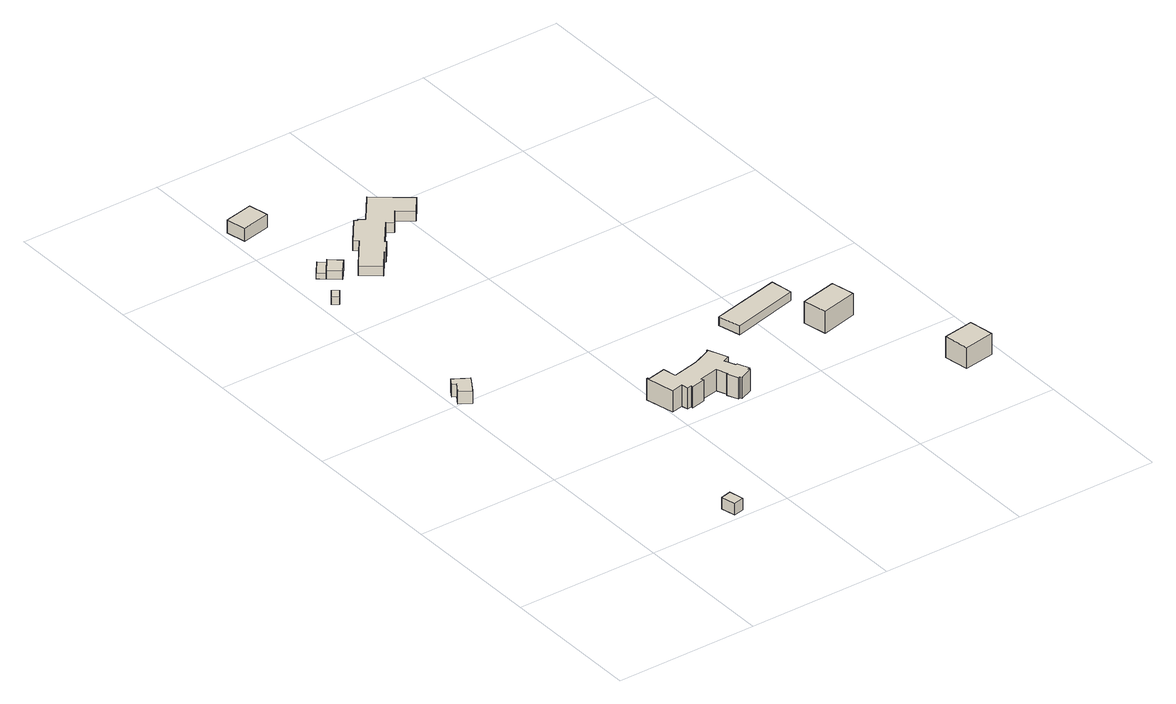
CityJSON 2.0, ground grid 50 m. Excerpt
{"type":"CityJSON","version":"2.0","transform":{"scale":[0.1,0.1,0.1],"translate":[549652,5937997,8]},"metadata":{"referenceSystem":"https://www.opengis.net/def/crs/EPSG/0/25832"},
"CityObjects":{
"building1":{"type":"Building","attributes":{"Gemeindeschluessel":"02200227","Geometrietyp2DReferenz":"3000","BezugspunktDach":"2000","function":"31001_2460","measuredHeight":4.58,"storeysAboveGround":1},"address":[{"country":"Germany","locality":"Hamburg","thoroughfareName":"Lohengrinweg","postcode":"22559"}],"geometry":[{"type":"Solid","lod":"1","boundaries":[[[[0,1,2,3]],[[4,5,6,7]],[[2,4,7,3]],[[1,5,4,2]],[[0,6,5,1]],[[3,7,6,0]]]]}]},
"building2":{"type":"Building","attributes":{"Gemeindeschluessel":"02200227","Geometrietyp2DReferenz":"3000","BezugspunktDach":"2000","function":"31001_1010","measuredHeight":5.54,"storeysAboveGround":1},"address":[{"country":"Germany","locality":"Hamburg","thoroughfareName":"Lohengrinweg","postcode":"22559"}],"geometry":[{"type":"Solid","lod":"1","boundaries":[[[[8,9,10,11,12,13]],[[14,15,16,17,18,19]],[[12,14,19,13]],[[11,15,14,12]],[[10,16,15,11]],[[9,17,16,10]],[[8,18,17,9]],[[13,19,18,8]]]]}]},
"building3":{"type":"Building","attributes":{"Gemeindeschluessel":"02200227","Geometrietyp2DReferenz":"3000","BezugspunktDach":"2000","function":"31001_1010","measuredHeight":2.75,"storeysAboveGround":1},"address":[{"country":"Germany","locality":"Hamburg","thoroughfareName":"Sandmoorweg","postcode":"22559"}],"geometry":[{"type":"Solid","lod":"1","boundaries":[[[[20,21,22,23]],[[24,25,26,27]],[[22,24,27,23]],[[21,25,24,22]],[[20,26,25,21]],[[23,27,26,20]]]]}]},
"building4":{"type":"Building","attributes":{"Gemeindeschluessel":"02200227","Geometrietyp2DReferenz":"3000","BezugspunktDach":"2000","function":"31001_2460","measuredHeight":2.19,"storeysAboveGround":1},"address":[{"country":"Germany","locality":"Hamburg","thoroughfareName":"Sandmoorweg","postcode":"22559"}],"geometry":[{"type":"Solid","lod":"1","boundaries":[[[[28,29,30,31]],[[32,33,34,35]],[[30,32,35,31]],[[29,33,32,30]],[[28,34,33,29]],[[31,35,34,28]]]]}]},
"building5":{"type":"Building","attributes":{"Gemeindeschluessel":"02200227","Geometrietyp2DReferenz":"3000","BezugspunktDach":"2000","function":"31001_2460","measuredHeight":3.61,"storeysAboveGround":1},"address":[{"country":"Germany","locality":"Hamburg","thoroughfareName":"Sandmoorweg","postcode":"22559"}],"geometry":[{"type":"Solid","lod":"1","boundaries":[[[[36,37,30,29]],[[38,39,40,41]],[[30,38,41,29]],[[37,39,38,30]],[[36,40,39,37]],[[29,41,40,36]]]]}]},
"building6":{"type":"Building","attributes":{"Gemeindeschluessel":"02200227","Geometrietyp2DReferenz":"3000","BezugspunktDach":"2000","function":"31001_1010","measuredHeight":5.74,"storeysAboveGround":1},"address":[{"country":"Germany","locality":"Hamburg","thoroughfareNumber":"71","thoroughfareName":"Sandmoorweg","postcode":"22559"}],"geometry":[{"type":"Solid","lod":"1","boundaries":[[[[42,43,44,45]],[[46,47,48,49]],[[44,46,49,45]],[[43,47,46,44]],[[42,48,47,43]],[[45,49,48,42]]]]}]},
"building7":{"type":"Building","attributes":{"Gemeindeschluessel":"02200227","Geometrietyp2DReferenz":"3000","BezugspunktDach":"2000","function":"31001_1010","measuredHeight":10.62,"storeysAboveGround":1},"address":[{"country":"Germany","locality":"Hamburg","thoroughfareNumber":"4","thoroughfareName":"Lohengrinweg","postcode":"22559"}],"geometry":[{"type":"Solid","lod":"1","boundaries":[[[[50,51,52,53,54,55,56,57,58,59,60,61,62,63,64,65,66,67,68,69,70,71,72,73,74,75,76,77,78]],[[79,80,81,82,83,84,85,86,87,88,89,90,91,92,93,94,95,96,97,98,99,100,101,102,103,104,105,106,107]],[[77,79,107,78]],[[76,80,79,77]],[[75,81,80,76]],[[74,82,81,75]],[[73,83,82,74]],[[72,84,83,73]],[[71,85,84,72]],[[70,86,85,71]],[[69,87,86,70]],[[68,88,87,69]],[[67,89,88,68]],[[66,90,89,67]],[[65,91,90,66]],[[64,92,91,65]],[[63,93,92,64]],[[62,94,93,63]],[[61,95,94,62]],[[60,96,95,61]],[[59,97,96,60]],[[58,98,97,59]],[[57,99,98,58]],[[56,100,99,57]],[[55,101,100,56]],[[54,102,101,55]],[[53,103,102,54]],[[52,104,103,53]],[[51,105,104,52]],[[50,106,105,51]],[[78,107,106,50]]]]}]},
"building8":{"type":"Building","attributes":{"Gemeindeschluessel":"02200227","Geometrietyp2DReferenz":"3000","BezugspunktDach":"2000","function":"31001_1010","measuredHeight":4.51,"storeysAboveGround":1},"address":[{"country":"Germany","locality":"Hamburg","thoroughfareNumber":"69","thoroughfareName":"Sandmoorweg","postcode":"22559"}],"geometry":[{"type":"Solid","lod":"1","boundaries":[[[[108,109,110,111,112,113,114,115,116,117,118,119,120,121,122,123,124,125]],[[126,127,128,129,130,131,132,133,134,135,136,137,138,139,140,141,142,143]],[[124,126,143,125]],[[123,127,126,124]],[[122,128,127,123]],[[121,129,128,122]],[[120,130,129,121]],[[119,131,130,120]],[[118,132,131,119]],[[117,133,132,118]],[[116,134,133,117]],[[115,135,134,116]],[[114,136,135,115]],[[113,137,136,114]],[[112,138,137,113]],[[111,139,138,112]],[[110,140,139,111]],[[109,141,140,110]],[[108,142,141,109]],[[125,143,142,108]]]]}]},
"building9":{"type":"Building","attributes":{"Gemeindeschluessel":"02200227","Geometrietyp2DReferenz":"3000","BezugspunktDach":"2000","function":"31001_1100","measuredHeight":3.1,"storeysAboveGround":1},"address":[{"country":"Germany","locality":"Hamburg","thoroughfareName":"Sandmoorweg","postcode":"22559"}],"geometry":[{"type":"Solid","lod":"1","boundaries":[[[[144,145,146,147]],[[148,149,150,151]],[[146,148,151,147]],[[145,149,148,146]],[[144,150,149,145]],[[147,151,150,144]]]]}]},
"building10":{"type":"Building","attributes":{"Gemeindeschluessel":"02200227","Geometrietyp2DReferenz":"3000","BezugspunktDach":"2000","function":"31001_1010","measuredHeight":10.35,"storeysAboveGround":1},"address":[{"country":"Germany","locality":"Hamburg","thoroughfareNumber":"43","thoroughfareName":"Sandmoorweg","postcode":"22559"}],"geometry":[{"type":"Solid","lod":"1","boundaries":[[[[152,153,154,155]],[[156,157,158,159]],[[154,156,159,155]],[[153,157,156,154]],[[152,158,157,153]],[[155,159,158,152]]]]}]},
"building11":{"type":"Building","attributes":{"Gemeindeschluessel":"02200227","Geometrietyp2DReferenz":"3000","BezugspunktDach":"2000","function":"31001_1010","measuredHeight":9.62,"storeysAboveGround":1},"address":[{"country":"Germany","locality":"Hamburg","thoroughfareNumber":"41","thoroughfareName":"Sandmoorweg","postcode":"22559"}],"geometry":[{"type":"Solid","lod":"1","boundaries":[[[[160,161,162,163]],[[164,165,166,167]],[[162,164,167,163]],[[161,165,164,162]],[[160,166,165,161]],[[163,167,166,160]]]]}]}
},
"vertices":[
[335,64,21],[346,14,21],[310,6,21],[299,56,21],[310,6,63],[346,14,63],[335,64,63],[299,56,63],
[92,1042,9],[54,983,9],[16,1007,9],[38,1041,9],[25,1049,9],[41,1074,9],[25,1049,54],[38,1041,54],[16,1007,54],[54,983,54],[92,1042,54],[41,1074,54],
[40,1675,29],[61,1660,29],[39,1631,29],[18,1646,29],[39,1631,56],[61,1660,56],[40,1675,56],[18,1646,56],
[107,1838,26],[131,1819,26],[93,1772,26],[69,1791,26],[93,1772,46],[131,1819,46],[107,1838,46],[69,1791,46],
[170,1787,26],[132,1740,26],[93,1772,56],[132,1740,56],[170,1787,56],[131,1819,56],
[101,2168,30],[115,2099,30],[16,2079,30],[2,2147,30],[16,2079,77],[115,2099,77],[101,2168,77],[2,2147,77],
[717,515,12],[714,522,12],[708,519,12],[691,558,12],[696,560,12],[681,596,12],[614,582,12],[616,573,12],[568,563,12],[566,570,12],[552,567,12],[547,590,12],[505,581,12],[483,682,12],[487,683,12],[488,677,12],[554,691,12],[563,645,12],[657,666,12],[722,694,12],[721,698,12],[723,699,12],[752,631,12],[728,621,12],[744,583,12],[750,585,12],[767,545,12],[760,542,12],[763,535,12],[760,542,88],[767,545,88],[750,585,88],[744,583,88],[728,621,88],[752,631,88],[723,699,88],[721,698,88],[722,694,88],[657,666,88],[563,645,88],[554,691,88],[488,677,88],[487,683,88],[483,682,88],[505,581,88],[547,590,88],[552,567,88],[566,570,88],[568,563,88],[616,573,88],[614,582,88],[681,596,88],[696,560,88],[691,558,88],[708,519,88],[714,522,88],[717,515,88],[763,535,88],
[409,1851,27],[388,1868,27],[324,1787,27],[329,1783,27],[293,1737,27],[288,1741,27],[241,1680,27],[180,1728,27],[264,1835,27],[249,1847,27],[318,1935,27],[327,1928,27],[331,1933,27],[350,1918,27],[427,2015,27],[545,1922,27],[499,1863,27],[448,1902,27],[499,1863,62],[545,1922,62],[427,2015,62],[350,1918,62],[331,1933,62],[327,1928,62],[318,1935,62],[249,1847,62],[264,1835,62],[180,1728,62],[241,1680,62],[288,1741,62],[293,1737,62],[329,1783,62],[324,1787,62],[388,1868,62],[409,1851,62],[448,1902,62],
[890,864,24],[1132,920,24],[1145,845,24],[910,785,24],[1145,845,55],[1132,920,55],[890,864,55],[910,785,55],
[1246,665,26],[1119,636,26],[1101,718,26],[1228,746,26],[1101,718,104],[1119,636,104],[1246,665,104],[1228,746,104],
[1428,318,36],[1442,231,36],[1335,214,36],[1321,301,36],[1335,214,111],[1442,231,111],[1428,318,111],[1321,301,111]
]}
